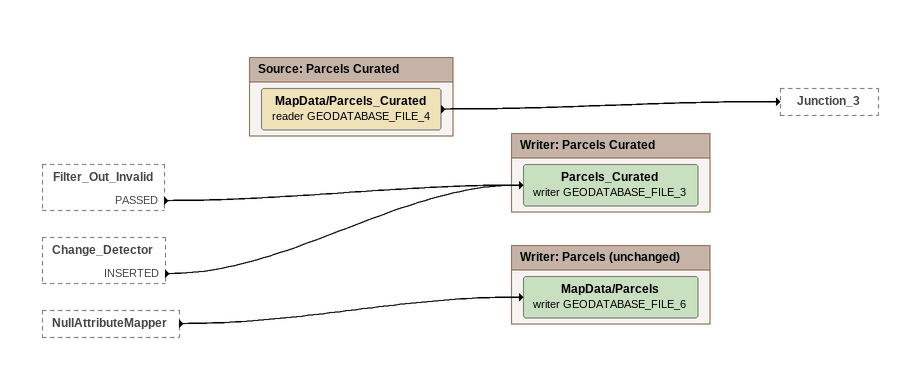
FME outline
Filter_Out_Invalid [outside]
    PASSED -> Parcels_Curated (writer GEODATABASE_FILE_3)
Change_Detector [outside]
    INSERTED -> Parcels_Curated (writer GEODATABASE_FILE_3)
NullAttributeMapper [outside]
    -> MapData/Parcels (writer GEODATABASE_FILE_6)

Bookmark: Writer: Parcels (unchanged)
MapData/Parcels (writer GEODATABASE_FILE_6)

Bookmark: Source: Parcels Curated
MapData/Parcels_Curated (reader GEODATABASE_FILE_4)
    -> Junction_3

Bookmark: Writer: Parcels Curated
Parcels_Curated (writer GEODATABASE_FILE_3)
